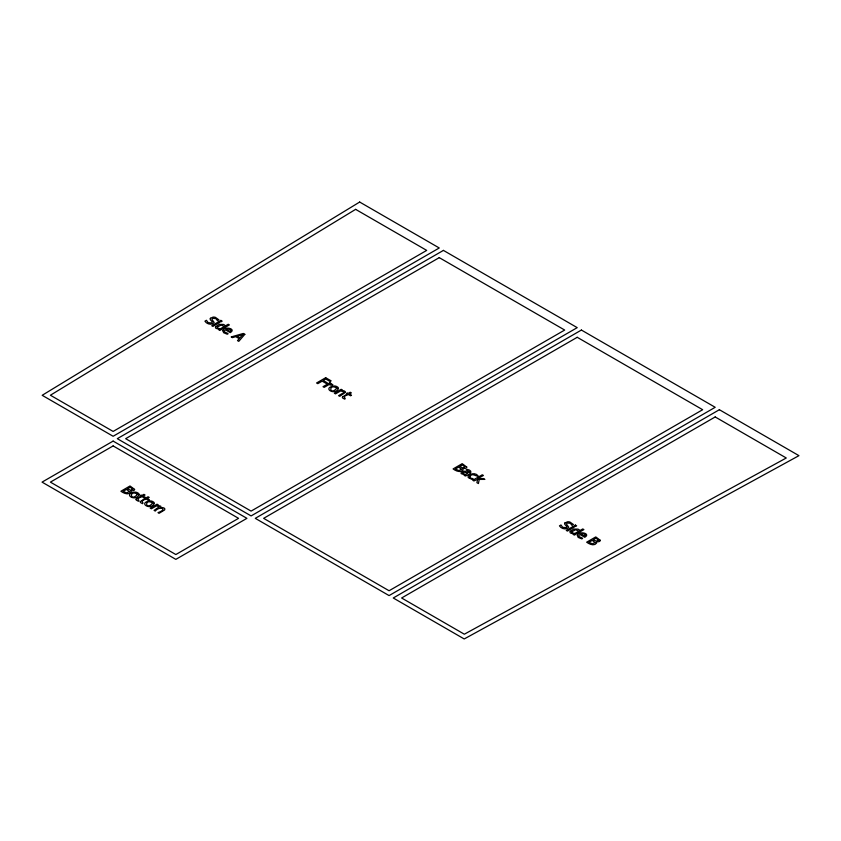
<?xml version="1.0" encoding="UTF-8"?>
<svg xmlns="http://www.w3.org/2000/svg" width="841" height="841" viewBox="0 0 841 841"><rect width="100%" height="100%" fill="white"/><g stroke="black" fill="none" stroke-linecap="round" stroke-linejoin="round"><path stroke-width="1.26" d="M469.741 476.784C469.225 479.16 475.691 477.972 472.095 479.454L468.458 477.73A3.742 2.166 0 0 1 468.227 476.258C470.392 473.168 475.953 472.621 478.182 475.943C476.111 476.973 472.085 472.011 469.741 476.784M159.359 506.724L154.082 510.392L155.238 511.055C159.485 505.651 168.599 509.026 157.971 512.632L159.117 513.294L164.636 509.94C165.919 507.88 162.218 507.344 160.862 507.554L160.757 506.208L157.435 505.304L158.192 504.863L157.046 504.201L150.203 508.153L151.359 508.816L156.458 505.861L159.359 506.724M137.567 494.298C129.945 502.865 128.883 488.789 137.567 494.298M152.757 503.076C145.136 511.633 144.084 497.557 152.757 503.076M336.894 388.153C329.273 396.721 328.221 382.644 336.894 388.153M132.773 489.031L130.607 490.24L127.527 488.81L130.197 487.265L132.773 489.031M464.957 466.734L462.792 467.932L459.712 466.503L462.382 464.968L464.957 466.734M598.519 539.985L596.343 541.194L593.273 539.764L595.943 538.219L598.519 539.985M469.499 471.759L469.457 472.179C467.239 473.189 463.538 469.278 461.183 472.327L461.152 473.62L464.936 474.934L464.211 475.354L465.357 476.006C470.371 474.461 473.935 470.939 467.154 469.331L465.988 470.003L469.499 471.759M479.212 479.423L478.424 483.554L476.91 482.681L477.656 479.307L473.904 480.947L472.758 480.285L482.282 474.787L483.428 475.449L477.856 478.666L483.449 478.561L484.879 479.391L479.212 479.423M217.241 327.128L217.84 328.211L220.374 328.799L224.316 326.518L221.12 325.025L217.241 327.128M571.764 531.806L572.353 532.889L574.887 533.478L578.829 531.197L575.643 529.704L571.764 531.806M222.833 330.671L223.622 332.71L227.249 334.213C230.949 333.152 220.794 332.489 225.525 329.882L230.255 332.615C236.868 328.789 224.4 325.835 222.833 330.671M577.347 535.349L578.135 537.388L581.762 538.892C585.462 537.841 575.307 537.168 580.038 534.561L584.779 537.294C591.381 533.467 578.913 530.513 577.347 535.349M134.592 489.378C134.634 491.733 129.808 490.082 130.86 491.491L130.902 492.09C128.494 495.517 123.522 493.183 120.904 491.239L130.019 485.972L134.592 489.378M466.766 467.081C466.608 469.751 461.52 467.239 463.086 469.783C460.679 473.22 455.706 470.886 453.089 468.931L462.203 463.664L466.766 467.081M600.327 540.332C600.159 543.013 595.081 540.5 596.647 543.044C594.24 546.471 589.257 544.138 586.65 542.193L595.764 536.926L600.327 540.332M136.084 499.186L136.242 500.09L138.418 501.268C140.689 500.017 133.971 499.239 142.118 496.684L144.242 497.914L145.188 497.357L143.075 496.137L145.041 495.002L143.885 494.34L141.919 495.475L141.141 495.023L140.195 495.57L140.973 496.022L136.084 499.186M140.279 501.604L140.436 502.508L142.613 503.696C144.231 502.455 138.923 500.71 146.313 499.112L148.426 500.332L149.383 499.775L147.27 498.555L149.235 497.42L148.079 496.758L146.113 497.893L145.335 497.441L144.379 497.998L145.157 498.44L140.279 501.604M342.413 397.078L342.56 397.982L344.736 399.16C347.007 397.909 340.3 397.131 348.447 394.576L350.56 395.806L351.517 395.249L349.393 394.03L351.359 392.894L350.213 392.232L348.248 393.367L347.47 392.915L346.513 393.462L347.291 393.914L342.413 397.078M129.367 491.607L126.592 492.879L123.154 491.333L126.518 489.388L129.367 491.607M461.551 469.31L458.776 470.571L455.338 469.036L458.702 467.091L461.551 469.31M595.113 542.561L592.327 543.833L588.9 542.287L592.264 540.353L595.113 542.561M139.08 494.697C135.622 502.235 122.313 494.056 134.644 492.143A3.858 2.229 0 0 1 137.094 492.532L138.408 493.289A3.816 2.197 0 0 1 139.08 494.708M154.271 503.475C150.812 511.013 137.514 502.823 149.835 500.921A3.858 2.229 0 0 1 152.284 501.31L153.598 502.066A3.816 2.197 0 0 1 154.271 503.475M338.408 388.563C334.949 396.09 321.651 387.911 333.972 385.998A3.858 2.229 0 0 1 336.432 386.387L337.746 387.144A3.816 2.197 0 0 1 338.418 388.563M345.514 392.337L339.722 396.332L338.566 395.669L343.296 392.894L343.759 391.969L343.202 391.496L340.605 390.949L335.496 393.893L334.35 393.231L341.183 389.288L342.329 389.951L341.572 390.392L344.6 391.044L345.514 392.337M462.718 472.716L464.484 474.24L465.893 474.377L467.785 473.283L464.863 472.127L462.718 472.716M210.334 318.308L210.239 319.633L212.3 321.914L211.732 322.955L208.169 322.66L206.444 320.295L204.931 321.178C206.676 324.153 211.953 325.593 214.182 322.492L211.974 319.433L212.51 318.329L215.832 318.592L217.472 320.684L218.923 319.843L215.391 317.341A4.11 2.376 0 0 0 213.067 317.11L210.334 318.308M564.858 522.986L564.753 524.321L566.813 526.592L566.245 527.633L562.692 527.339L560.968 524.973L559.444 525.856C561.199 528.831 566.477 530.282 568.695 527.17L566.487 524.111L567.034 523.007L570.345 523.27L571.985 525.362L573.436 524.521L569.904 522.019A4.11 2.376 0 0 0 567.591 521.788L564.858 522.986M215.759 326.634L215.548 327.096A3.101 1.787 0 0 0 215.99 328.347L219.406 329.357L218.702 329.756L219.858 330.418L229.383 324.92L228.237 324.258L225.272 325.972A4.394 2.534 0 0 0 223.412 324.426L219.28 324.405L215.759 326.634M570.272 531.312L570.072 531.785A3.101 1.787 0 0 0 570.513 533.026L573.919 534.035L573.226 534.434L574.371 535.107L583.906 529.599L582.75 528.936L579.785 530.65A4.394 2.534 0 0 0 577.925 529.115L573.793 529.084L570.272 531.312M231.002 330.45L230.024 331.459L226.397 329.378L229.309 329.02L231.002 330.45M585.515 535.128L584.537 536.138L580.921 534.056L583.833 533.699L585.515 535.128M244.826 334.319L238.781 341.351L237.509 340.616L239.222 338.671L235.743 336.652L232.368 337.651L231.149 336.936L243.333 333.457L244.826 334.319M242.818 334.581L239.927 337.872L237.109 336.253L242.818 334.581M359.675 202.04L42.176 395.302L113.125 436.269L439.254 247.979L359.675 202.04M355.627 209.356L50.407 395.228L113.125 431.433L426.702 250.397L355.627 209.356M218.586 321.798L211.753 325.74L212.899 326.413L219.743 322.46L218.586 321.798M220.847 320.4L219.659 321.094L220.962 321.851L222.161 321.157L220.847 320.4M113.125 441.094L42.05 482.124L175.843 559.37L246.918 518.34L113.125 441.094M443.428 250.397L117.309 438.676L251.102 515.922L577.22 327.643L443.428 250.397M113.125 445.919L50.407 482.124L175.843 554.545L238.56 518.34L113.125 445.919M439.254 257.64L125.666 438.676L251.102 511.097L564.679 330.05L439.254 257.64M325.688 377.714L316.573 382.97L317.782 383.675L322.177 381.141L326.245 383.485L327.317 382.865L323.249 380.521L325.824 379.028L330.061 381.478L331.144 380.857L325.688 377.714M329.861 382.75L323.018 386.692L324.174 387.365L329.02 384.558C332.037 386.135 335.454 384.263 329.987 384.001L331.007 383.412L329.861 382.75M581.404 330.05L255.286 518.34L389.078 595.586L715.197 407.296L581.404 330.05M577.22 337.294L263.643 518.34L389.078 590.75L702.655 409.714L577.22 337.294M719.381 409.714L393.262 597.993L464.211 638.96L798.95 455.654L719.381 409.714M715.197 416.957L401.62 597.993L464.337 634.209L786.272 457.988L715.197 416.957M573.11 526.477L566.266 530.419L567.423 531.091L574.256 527.139L573.11 526.477M575.37 525.078L574.172 525.772L575.486 526.529L576.674 525.835L575.37 525.078"/></g></svg>
